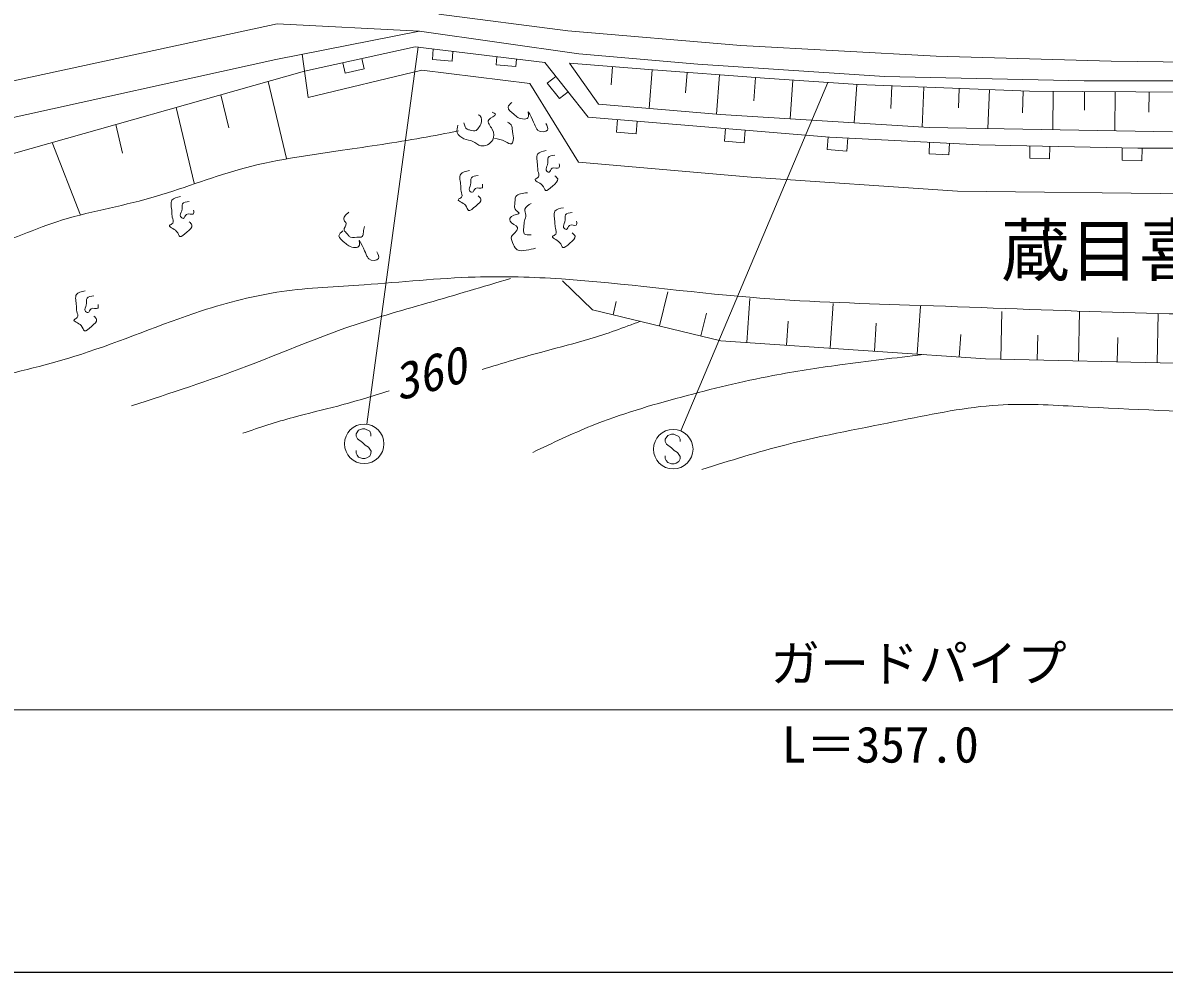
# Model space of a CAD drawing. Units: millimetres, scale not verified. Extents: x 40000 to 680000, y 20000 to 380000.
# Drawn here: x 196884 to 254696, y 205000 to 253078 of the extents above; entities that cross this region are included whole.
import ezdxf
from ezdxf.enums import TextEntityAlignment as Align

# ---------------------------------------------------------------- set-up
doc = ezdxf.new("R2010")
doc.units = ezdxf.units.MM
doc.header["$LTSCALE"] = 1000
for name, color, linetype, lineweight in [('M-BGD', 7, 'Continuous', 13), ('M-STR-HTXT', 7, 'Continuous', 13), ('M-STR-STR3', 7, 'Continuous', 13), ('M-STR-STRC', 7, 'Continuous', 13), ('M-TTL-BAND', 7, 'Continuous', 25)]:
    doc.layers.add(name, color=color, linetype=linetype, lineweight=lineweight)
doc.styles.add('ＭＳ ゴシック', font='')
doc.styles.get('ＭＳ ゴシック').set_extended_font_data('MS Gothic')

msp = doc.modelspace()

# ---------------------------------------------------------------- linework, layer by layer
at = {"layer": 'M-BGD'}
for p, q in [((217948, 253508), (224487, 252676)), ((194422, 249704), (209772, 253033)), ((209699, 251224), (216970, 252653)), ((209772, 253033), (216970, 252653)), ((216970, 252653), (225048, 251508)), ((224487, 252676), (233249, 251927)), ((211032, 251486), (211344, 249300)), ((216760, 251866), (211154, 250631)), ((223317, 251065), (216760, 251866)), ((217632, 251218), (217677, 251754)), ((218629, 251135), (218670, 251633)), ((225048, 251508), (231079, 250986)), ((233249, 251927), (243149, 251394)), ((192973, 247529), (209699, 251224)), ((213204, 250525), (213087, 251056)), ((214180, 250740), (214063, 251272)), ((218629, 251135), (217632, 251218)), ((220857, 250950), (220891, 251361)), ((221853, 250867), (220857, 250950)), ((221853, 250867), (221884, 251240)), ((225515, 248300), (223317, 251065)), ((228598, 250706), (224575, 251036)), ((224575, 251036), (226038, 248951)), ((231079, 250986), (240535, 250367)), ((243149, 251394), (252010, 251137)), ((252010, 251137), (260839, 251028)), ((211154, 250631), (193603, 245674)), ((211344, 249300), (217093, 250678)), ((214180, 250740), (213204, 250525)), ((217093, 250678), (222557, 250013)), ((223450, 250020), (223878, 250360)), ((226680, 249942), (226755, 250857)), ((234450, 250268), (228598, 250706)), ((228615, 248738), (228762, 250694)), ((230458, 249529), (230536, 250561)), ((232026, 248455), (232175, 250438)), ((240535, 250367), (250642, 250138)), ((210240, 246201), (209316, 250112)), ((222557, 250013), (225027, 246022)), ((224073, 249237), (223450, 250020)), ((233910, 249129), (233998, 250301)), ((239198, 249957), (234450, 250268)), ((235752, 248219), (235880, 250174)), ((238997, 248017), (239124, 249961)), ((247878, 249615), (239198, 249957)), ((240857, 248731), (240903, 249890)), ((242443, 247802), (242523, 249826)), ((244276, 248775), (244314, 249755)), ((250642, 250138), (261075, 250138)), ((207316, 247753), (206919, 249435)), ((224073, 249237), (224500, 249577)), ((245769, 247728), (245846, 249695)), ((247516, 248526), (247559, 249628)), ((256996, 249567), (247878, 249615)), ((249063, 247669), (249074, 249609)), ((250652, 248647), (250657, 249600)), ((252199, 247613), (252209, 249592)), ((253926, 248546), (253931, 249583)), ((205559, 244962), (204654, 248795)), ((226038, 248951), (232219, 248439)), ((237738, 247295), (225515, 248300)), ((226953, 247533), (227006, 248177)), ((227949, 247451), (228002, 248096)), ((232219, 248439), (242788, 247781)), ((201933, 246481), (201591, 247930)), ((227949, 247451), (226953, 247533)), ((232425, 247084), (232478, 247728)), ((233422, 247002), (233475, 247646)), ((242788, 247781), (255113, 247561)), ((199810, 243329), (198371, 247021)), ((233422, 247002), (232425, 247084)), ((237622, 246656), (237675, 247301)), ((245329, 246905), (237738, 247295)), ((238618, 246575), (238673, 247247)), ((242785, 246446), (242816, 247034)), ((243784, 246395), (243814, 246983)), ((253365, 246737), (245329, 246905)), ((238618, 246575), (237622, 246656)), ((243784, 246395), (242785, 246446)), ((247886, 246216), (247899, 246851)), ((248885, 246195), (248899, 246830)), ((252563, 246118), (252576, 246754)), ((261737, 246737), (253365, 246737)), ((253562, 246097), (253576, 246737)), ((225027, 246022), (233769, 245262)), ((248885, 246195), (247886, 246216)), ((253562, 246097), (252563, 246118)), ((233769, 245262), (244221, 244550)), ((244221, 244550), (256383, 244407)), ((224217, 240011), (225735, 238551)), ((229549, 239459), (229130, 237728)), ((226939, 238965), (226778, 238298)), ((233706, 239124), (233554, 236885)), ((237931, 238856), (237777, 236597)), ((225735, 238551), (232237, 236975)), ((231514, 238369), (231235, 237218)), ((242357, 238721), (242191, 236295)), ((246481, 238453), (246427, 236041)), ((250403, 238453), (250348, 235954)), ((254393, 238353), (254338, 235866)), ((235657, 237967), (235573, 236747)), ((240112, 237863), (240015, 236444)), ((244389, 237296), (244310, 236150)), ((248293, 237267), (248265, 236001)), ((252346, 237147), (252319, 235910)), ((232237, 236975), (240199, 236431)), ((240199, 236431), (245641, 236059)), ((245641, 236059), (259819, 235744))]:
    msp.add_line(p, q, dxfattribs=at)
for points, knots in [([(221661, 249045), (221565, 248966), (221469, 248886), (221461, 248805), (221450, 248683), (221637, 248556), (221761, 248446), (221829, 248386), (221878, 248331), (221960, 248286), (222135, 248192), (222459, 248144), (222499, 248326), (222517, 248407), (222480, 248533), (222479, 248566), (222479, 248627), (222614, 248352), (222699, 248166), (222781, 247988), (222817, 247892), (222879, 247767), (222903, 247718), (222931, 247665), (222978, 247627), (223110, 247522), (223391, 247538), (223457, 247647), (223506, 247727), (223442, 247857), (223378, 247987)], [0, 0, 0, 0, 1, 1, 1, 2, 2, 2, 3, 3, 3, 4, 4, 4, 5, 5, 5, 6, 6, 6, 7, 7, 7, 8, 8, 8, 9, 9, 9, 10, 10, 10, 10]), ([(218926, 247887), (218891, 247762), (218856, 247637), (218886, 247528), (218926, 247386), (219074, 247270), (219226, 247208), (219382, 247144), (219543, 247138), (219685, 247069), (219820, 247003), (219939, 246881), (220084, 246849), (220298, 246802), (220569, 246950), (220683, 247148), (220775, 247308), (220765, 247501), (220663, 247687), (220566, 247864), (220386, 248034), (220483, 248166), (220567, 248280), (220855, 248366), (220823, 248446), (220809, 248480), (220736, 248513), (220663, 248546)], [0, 0, 0, 0, 1, 1, 1, 2, 2, 2, 3, 3, 3, 4, 4, 4, 5, 5, 5, 6, 6, 6, 7, 7, 7, 8, 8, 8, 9, 9, 9, 9]), ([(219226, 248007), (219258, 247872), (219290, 247737), (219385, 247687), (219429, 247664), (219486, 247659), (219545, 247647), (219652, 247625), (219765, 247579), (219845, 247627), (219874, 247646), (219900, 247677), (219924, 247707), (219987, 247784), (220047, 247853), (220084, 247947), (220138, 248084), (220145, 248275), (220044, 248366), (220016, 248391), (219980, 248408), (219944, 248426)], [0, 0, 0, 0, 1, 1, 1, 2, 2, 2, 3, 3, 3, 4, 4, 4, 5, 5, 5, 6, 6, 6, 7, 7, 7, 7]), ([(220783, 247228), (220954, 247199), (221126, 247170), (221322, 247069), (221440, 247007), (221568, 246919), (221641, 246949), (221733, 246986), (221740, 247209), (221721, 247368), (221710, 247458), (221690, 247527), (221681, 247607), (221669, 247708), (221673, 247826), (221621, 247907), (221582, 247967), (221512, 248007), (221441, 248047)], [0, 0, 0, 0, 1, 1, 1, 2, 2, 2, 3, 3, 3, 4, 4, 4, 5, 5, 5, 6, 6, 6, 6]), ([(185358, 237544), (186441, 237961), (187524, 238378), (188593, 238830), (190216, 239517), (191804, 240285), (193426, 240974), (194482, 241423), (195553, 241838), (196622, 242260), (197280, 242520), (197938, 242783), (198610, 243001), (200163, 243504), (201790, 243765), (203365, 244209), (204876, 244636), (206338, 245232), (207847, 245651), (209550, 246125), (211313, 246374), (213070, 246626), (214413, 246818), (215751, 247013), (217084, 247249), (217709, 247360), (218332, 247480), (218955, 247600)], [0, 0, 0, 0, 1, 1, 1, 2, 2, 2, 3, 3, 3, 4, 4, 4, 5, 5, 5, 6, 6, 6, 7, 7, 7, 8, 8, 8, 9, 9, 9, 9]), ([(223398, 246609), (223214, 246575), (223031, 246540), (222958, 246430), (222870, 246296), (222945, 246050), (222958, 245851), (222965, 245754), (222957, 245669), (222978, 245571), (223001, 245467), (223059, 245350), (222998, 245272), (222958, 245220), (222866, 245186), (222839, 245152), (222774, 245074), (223065, 245002), (223198, 244853), (223284, 244756), (223303, 244626), (223358, 244593), (223433, 244548), (223575, 244688), (223717, 244813), (223866, 244945), (224014, 245060), (223976, 245172), (223958, 245226), (223897, 245279), (223837, 245332)], [0, 0, 0, 0, 1, 1, 1, 2, 2, 2, 3, 3, 3, 4, 4, 4, 5, 5, 5, 6, 6, 6, 7, 7, 7, 8, 8, 8, 9, 9, 9, 10, 10, 10, 10]), ([(223837, 246370), (223692, 246351), (223548, 246333), (223497, 246250), (223447, 246167), (223491, 246019), (223457, 245891), (223431, 245789), (223355, 245700), (223398, 245611), (223423, 245558), (223491, 245505), (223537, 245512), (223606, 245521), (223626, 245662), (223697, 245711), (223791, 245776), (223976, 245678), (224036, 245731), (224072, 245763), (224064, 245847), (224056, 245931)], [0, 0, 0, 0, 1, 1, 1, 2, 2, 2, 3, 3, 3, 4, 4, 4, 5, 5, 5, 6, 6, 6, 7, 7, 7, 7]), ([(219505, 245591), (219322, 245557), (219139, 245522), (219066, 245412), (218977, 245278), (219053, 245032), (219066, 244833), (219073, 244736), (219064, 244651), (219086, 244553), (219109, 244449), (219166, 244332), (219106, 244254), (219066, 244202), (218974, 244168), (218946, 244134), (218882, 244056), (219173, 243984), (219306, 243835), (219392, 243738), (219411, 243608), (219465, 243575), (219540, 243530), (219683, 243670), (219825, 243795), (219974, 243927), (220122, 244042), (220084, 244154), (220066, 244208), (220005, 244261), (219944, 244314)], [0, 0, 0, 0, 1, 1, 1, 2, 2, 2, 3, 3, 3, 4, 4, 4, 5, 5, 5, 6, 6, 6, 7, 7, 7, 8, 8, 8, 9, 9, 9, 10, 10, 10, 10]), ([(219944, 245352), (219800, 245333), (219655, 245315), (219605, 245232), (219554, 245149), (219599, 245001), (219565, 244873), (219538, 244771), (219463, 244682), (219505, 244593), (219531, 244540), (219599, 244487), (219645, 244494), (219714, 244503), (219734, 244644), (219805, 244693), (219899, 244758), (220084, 244660), (220144, 244713), (220179, 244745), (220172, 244829), (220164, 244913)], [0, 0, 0, 0, 1, 1, 1, 2, 2, 2, 3, 3, 3, 4, 4, 4, 5, 5, 5, 6, 6, 6, 7, 7, 7, 7]), ([(204874, 244274), (204691, 244239), (204508, 244204), (204435, 244094), (204346, 243960), (204422, 243715), (204435, 243516), (204441, 243419), (204433, 243333), (204455, 243236), (204478, 243132), (204535, 243015), (204475, 242937), (204435, 242885), (204343, 242850), (204315, 242817), (204251, 242739), (204542, 242666), (204674, 242517), (204761, 242420), (204780, 242291), (204834, 242258), (204909, 242213), (205052, 242352), (205193, 242478), (205343, 242609), (205491, 242725), (205453, 242837), (205435, 242891), (205374, 242944), (205313, 242997)], [0, 0, 0, 0, 1, 1, 1, 2, 2, 2, 3, 3, 3, 4, 4, 4, 5, 5, 5, 6, 6, 6, 7, 7, 7, 8, 8, 8, 9, 9, 9, 10, 10, 10, 10]), ([(205313, 244034), (205169, 244016), (205024, 243997), (204974, 243915), (204923, 243832), (204968, 243684), (204934, 243555), (204907, 243454), (204832, 243365), (204874, 243276), (204900, 243223), (204968, 243170), (205014, 243176), (205082, 243186), (205102, 243327), (205173, 243376), (205268, 243441), (205453, 243343), (205513, 243396), (205548, 243427), (205541, 243511), (205533, 243595)], [0, 0, 0, 0, 1, 1, 1, 2, 2, 2, 3, 3, 3, 4, 4, 4, 5, 5, 5, 6, 6, 6, 7, 7, 7, 7]), ([(222439, 244474), (222194, 244450), (221948, 244426), (221861, 244274), (221803, 244174), (221814, 244019), (221801, 243875), (221793, 243789), (221776, 243708), (221821, 243635), (221873, 243550), (222012, 243478), (222020, 243436), (222033, 243374), (221771, 243378), (221641, 243276), (221561, 243213), (221532, 243111), (221561, 243036), (221619, 242889), (221906, 242847), (221940, 242717), (221960, 242642), (221895, 242538), (221821, 242458), (221750, 242382), (221671, 242329), (221641, 242258), (221592, 242144), (221670, 241985), (221741, 241839), (221793, 241732), (221841, 241631), (221920, 241579), (222036, 241504), (222217, 241530), (222380, 241559), (222553, 241591), (222706, 241625), (222859, 241659)], [0, 0, 0, 0, 1, 1, 1, 2, 2, 2, 3, 3, 3, 4, 4, 4, 5, 5, 5, 6, 6, 6, 7, 7, 7, 8, 8, 8, 9, 9, 9, 10, 10, 10, 11, 11, 11, 12, 12, 12, 13, 13, 13, 13]), ([(213397, 243496), (213243, 243352), (213089, 243209), (213158, 243076), (213184, 243025), (213245, 242974), (213258, 242917), (213282, 242808), (213137, 242674), (213158, 242577), (213171, 242512), (213261, 242464), (213317, 242398), (213358, 242350), (213381, 242293), (213417, 242258), (213498, 242181), (213646, 242216), (213796, 242218), (213908, 242219), (214022, 242202), (214076, 242258), (214120, 242303), (214125, 242395), (214136, 242478), (214150, 242581), (214173, 242669), (214196, 242757)], [0, 0, 0, 0, 1, 1, 1, 2, 2, 2, 3, 3, 3, 4, 4, 4, 5, 5, 5, 6, 6, 6, 7, 7, 7, 8, 8, 8, 9, 9, 9, 9]), ([(222639, 243935), (222489, 243849), (222338, 243763), (222320, 243635), (222307, 243547), (222357, 243439), (222360, 243336), (222362, 243239), (222322, 243147), (222300, 243056), (222273, 242948), (222272, 242842), (222260, 242717), (222249, 242600), (222229, 242466), (222280, 242398), (222338, 242320), (222488, 242329), (222639, 242338)], [0, 0, 0, 0, 1, 1, 1, 2, 2, 2, 3, 3, 3, 4, 4, 4, 5, 5, 5, 6, 6, 6, 6]), ([(224276, 243715), (224093, 243680), (223909, 243645), (223837, 243535), (223748, 243401), (223823, 243156), (223837, 242957), (223843, 242860), (223835, 242774), (223857, 242677), (223880, 242573), (223937, 242456), (223877, 242378), (223836, 242326), (223744, 242291), (223717, 242258), (223653, 242180), (223944, 242108), (224076, 241959), (224163, 241862), (224182, 241732), (224236, 241699), (224311, 241654), (224453, 241794), (224595, 241919), (224744, 242050), (224893, 242166), (224855, 242278), (224837, 242332), (224776, 242385), (224715, 242438)], [0, 0, 0, 0, 1, 1, 1, 2, 2, 2, 3, 3, 3, 4, 4, 4, 5, 5, 5, 6, 6, 6, 7, 7, 7, 8, 8, 8, 9, 9, 9, 10, 10, 10, 10]), ([(224715, 243476), (224570, 243457), (224426, 243439), (224376, 243356), (224325, 243273), (224369, 243125), (224336, 242997), (224309, 242895), (224233, 242806), (224276, 242717), (224301, 242664), (224369, 242611), (224416, 242617), (224484, 242627), (224504, 242768), (224575, 242817), (224670, 242882), (224854, 242784), (224915, 242837), (224950, 242868), (224942, 242952), (224935, 243036)], [0, 0, 0, 0, 1, 1, 1, 2, 2, 2, 3, 3, 3, 4, 4, 4, 5, 5, 5, 6, 6, 6, 7, 7, 7, 7]), ([(213098, 242537), (213002, 242458), (212906, 242379), (212898, 242298), (212887, 242176), (213073, 242049), (213198, 241939), (213266, 241878), (213315, 241823), (213397, 241779), (213572, 241685), (213895, 241637), (213936, 241819), (213954, 241900), (213916, 242026), (213916, 242058), (213916, 242120), (214051, 241845), (214136, 241659), (214218, 241481), (214254, 241384), (214315, 241260), (214340, 241211), (214368, 241158), (214415, 241120), (214547, 241015), (214827, 241030), (214894, 241140), (214943, 241220), (214879, 241350), (214814, 241480)], [0, 0, 0, 0, 1, 1, 1, 2, 2, 2, 3, 3, 3, 4, 4, 4, 5, 5, 5, 6, 6, 6, 7, 7, 7, 8, 8, 8, 9, 9, 9, 10, 10, 10, 10]), ([(312430, 232801), (311905, 233274), (311380, 233748), (310861, 234242), (310375, 234706), (309894, 235189), (309325, 235522), (308777, 235844), (308147, 236026), (307532, 236227), (307029, 236390), (306536, 236566), (305996, 236579), (305688, 236586), (305365, 236541), (305099, 236643), (304743, 236779), (304491, 237181), (304171, 237411), (303513, 237884), (302570, 237638), (301709, 237658), (300643, 237682), (299703, 238115), (298721, 238344), (297165, 238706), (295500, 238559), (293871, 238589), (292916, 238606), (291973, 238685), (291030, 238784), (289611, 238935), (288192, 239133), (286768, 239225), (285611, 239301), (284451, 239306), (283290, 239323), (282308, 239338), (281326, 239361), (280351, 239274), (279925, 239237), (279501, 239178), (279077, 239127), (275960, 238757), (272811, 238825), (269671, 238736), (266679, 238650), (263695, 238422), (260706, 238344), (257639, 238264), (254566, 238342), (251497, 238442), (248262, 238546), (245031, 238674), (241797, 238784), (239101, 238877), (236402, 238956), (233714, 239176), (230527, 239437), (227356, 239895), (224162, 240107), (222710, 240204), (221254, 240249), (219802, 240205), (217922, 240148), (216049, 239940), (214168, 239813), (212777, 239719), (211381, 239669), (210004, 239470), (208626, 239271), (207267, 238922), (205938, 238491), (203871, 237819), (201878, 236946), (199815, 236286), (198226, 235778), (196595, 235395), (194965, 235012)], [0, 0, 0, 0, 1, 1, 1, 2, 2, 2, 3, 3, 3, 4, 4, 4, 5, 5, 5, 6, 6, 6, 7, 7, 7, 8, 8, 8, 9, 9, 9, 10, 10, 10, 11, 11, 11, 12, 12, 12, 13, 13, 13, 14, 14, 14, 15, 15, 15, 16, 16, 16, 17, 17, 17, 18, 18, 18, 19, 19, 19, 20, 20, 20, 21, 21, 21, 22, 22, 22, 23, 23, 23, 24, 24, 24, 25, 25, 25, 26, 26, 26, 26]), ([(221582, 240126), (220190, 239712), (218797, 239298), (217401, 238894), (215990, 238486), (214575, 238088), (213190, 237606), (211519, 237023), (209890, 236318), (208235, 235687), (206311, 234952), (204352, 234317), (202392, 233682)], [0, 0, 0, 0, 1, 1, 1, 2, 2, 2, 3, 3, 3, 4, 4, 4, 4]), ([(200040, 239497), (199857, 239462), (199674, 239428), (199601, 239318), (199513, 239184), (199588, 238938), (199601, 238739), (199608, 238642), (199600, 238557), (199621, 238459), (199644, 238355), (199702, 238238), (199641, 238160), (199601, 238108), (199509, 238074), (199482, 238040), (199417, 237962), (199708, 237890), (199841, 237741), (199927, 237644), (199946, 237514), (200001, 237481), (200076, 237436), (200218, 237576), (200360, 237701), (200509, 237833), (200657, 237948), (200619, 238060), (200601, 238114), (200540, 238167), (200480, 238220)], [0, 0, 0, 0, 1, 1, 1, 2, 2, 2, 3, 3, 3, 4, 4, 4, 5, 5, 5, 6, 6, 6, 7, 7, 7, 8, 8, 8, 9, 9, 9, 10, 10, 10, 10]), ([(200480, 239258), (200335, 239239), (200191, 239221), (200140, 239138), (200090, 239055), (200134, 238907), (200100, 238779), (200074, 238677), (199998, 238588), (200040, 238499), (200066, 238446), (200134, 238393), (200180, 238400), (200249, 238409), (200269, 238550), (200340, 238599), (200434, 238664), (200619, 238566), (200679, 238619), (200715, 238650), (200707, 238735), (200699, 238819)], [0, 0, 0, 0, 1, 1, 1, 2, 2, 2, 3, 3, 3, 4, 4, 4, 5, 5, 5, 6, 6, 6, 7, 7, 7, 7]), ([(220152, 235527), (221197, 235842), (222242, 236158), (223296, 236441), (224069, 236649), (224847, 236839), (225611, 237070), (226475, 237332), (227323, 237646), (228170, 237961)], [0, 0, 0, 0, 1, 1, 1, 2, 2, 2, 3, 3, 3, 3]), ([(222725, 231325), (223707, 231795), (224689, 232264), (225697, 232669), (227172, 233260), (228703, 233712), (230242, 234126), (231775, 234539), (233315, 234916), (234872, 235212), (235999, 235427), (237135, 235600), (238273, 235755), (239673, 235946), (241077, 236111), (242480, 236275)], [0, 0, 0, 0, 1, 1, 1, 2, 2, 2, 3, 3, 3, 4, 4, 4, 5, 5, 5, 5]), ([(208034, 232297), (208877, 232580), (209721, 232863), (210578, 233097), (211326, 233302), (212085, 233471), (212836, 233669), (213710, 233900), (214573, 234170), (215437, 234441)], [0, 0, 0, 0, 1, 1, 1, 2, 2, 2, 3, 3, 3, 3]), ([(231283, 230459), (232698, 230902), (234112, 231345), (235545, 231712), (237483, 232207), (239455, 232562), (241427, 232954), (243040, 233274), (244654, 233620), (246286, 233721), (247631, 233804), (248988, 233722), (250341, 233648), (253074, 233498), (255790, 233379), (258525, 233319), (260615, 233273), (262715, 233261), (264772, 233684), (265248, 233782), (265722, 233904), (266197, 233940), (267154, 234013), (268119, 233742), (269083, 233538), (270980, 233138), (272877, 233001), (274746, 232661), (276691, 232308), (278605, 231736), (280519, 231163)], [0, 0, 0, 0, 1, 1, 1, 2, 2, 2, 3, 3, 3, 4, 4, 4, 5, 5, 5, 6, 6, 6, 7, 7, 7, 8, 8, 8, 9, 9, 9, 10, 10, 10, 10])]:
    msp.add_open_spline(points, degree=3, knots=knots, dxfattribs=at)
at = {"layer": 'M-STR-STR3'}
msp.add_line((60572, 218285), (388831, 218285), dxfattribs=at)
at = {"layer": 'M-STR-STRC'}
for p, q in [((216901, 251854), (214310, 232748)), ((237665, 250057), (230220, 232409)), ((213892, 232454), (213769, 232270)), ((214085, 232520), (213892, 232454)), ((214206, 232517), (214085, 232520)), ((214456, 232399), (214206, 232517)), ((213769, 232270), (213771, 232138)), ((213771, 232138), (213835, 232009)), ((213835, 232009), (214090, 231827)), ((214090, 231827), (214219, 231696)), ((214519, 232267), (214456, 232399)), ((214519, 232138), (214519, 232267)), ((229548, 232184), (229424, 232000)), ((229424, 232000), (229427, 231868)), ((229427, 231868), (229490, 231739)), ((229740, 232250), (229548, 232184)), ((229861, 232247), (229740, 232250)), ((230111, 232129), (229861, 232247)), ((230175, 231997), (230111, 232129)), ((230175, 231868), (230175, 231997)), ((213771, 231290), (213769, 231411)), ((213811, 231187), (213771, 231290)), ((214219, 231696), (214398, 231580)), ((214398, 231580), (214524, 231380)), ((214519, 231269), (214459, 231137)), ((214524, 231380), (214519, 231269)), ((229490, 231739), (229745, 231557)), ((229745, 231557), (229874, 231426)), ((229874, 231426), (230053, 231310)), ((230053, 231310), (230180, 231110)), ((213895, 231077), (213811, 231187)), ((214082, 231016), (213895, 231077)), ((214216, 231016), (214082, 231016)), ((214316, 231045), (214216, 231016)), ((214459, 231137), (214316, 231045)), ((229427, 231020), (229424, 231141)), ((229466, 230917), (229427, 231020)), ((229551, 230807), (229466, 230917)), ((229737, 230746), (229551, 230807)), ((229872, 230746), (229737, 230746)), ((229972, 230775), (229872, 230746)), ((230114, 230867), (229972, 230775)), ((230175, 230999), (230114, 230867)), ((230180, 231110), (230175, 230999))]:
    msp.add_line(p, q, dxfattribs=at)
for centre in [(214176, 231757), (229831, 231487)]:
    msp.add_circle(centre, 1000, dxfattribs=at)
at = {"layer": 'M-TTL-BAND'}
msp.add_line((40000, 205000), (579000, 205000), dxfattribs=at)

# ---------------------------------------------------------------- texts
at = {"layer": 'M-BGD', "style": 'ＭＳ ゴシック', "oblique": 15}
msp.add_text('360', height=1833, rotation=15.945, dxfattribs=at).set_placement((215407, 235684), align=Align.TOP_LEFT)
at = {"layer": 'M-STR-HTXT', "style": 'ＭＳ ゴシック'}
msp.add_text('蔵目喜川', height=2566, dxfattribs=at).set_placement((246424, 242842), align=Align.TOP_LEFT)
at = {"layer": 'M-STR-STR3', "style": 'ＭＳ ゴシック'}
for s, p in [('ガードパイプ', (234755, 221549)), ('L＝357.0', (235326, 217445))]:
    msp.add_text(s, height=1833, dxfattribs=at).set_placement(p, align=Align.TOP_LEFT)

doc.saveas('drawing.dxf')
